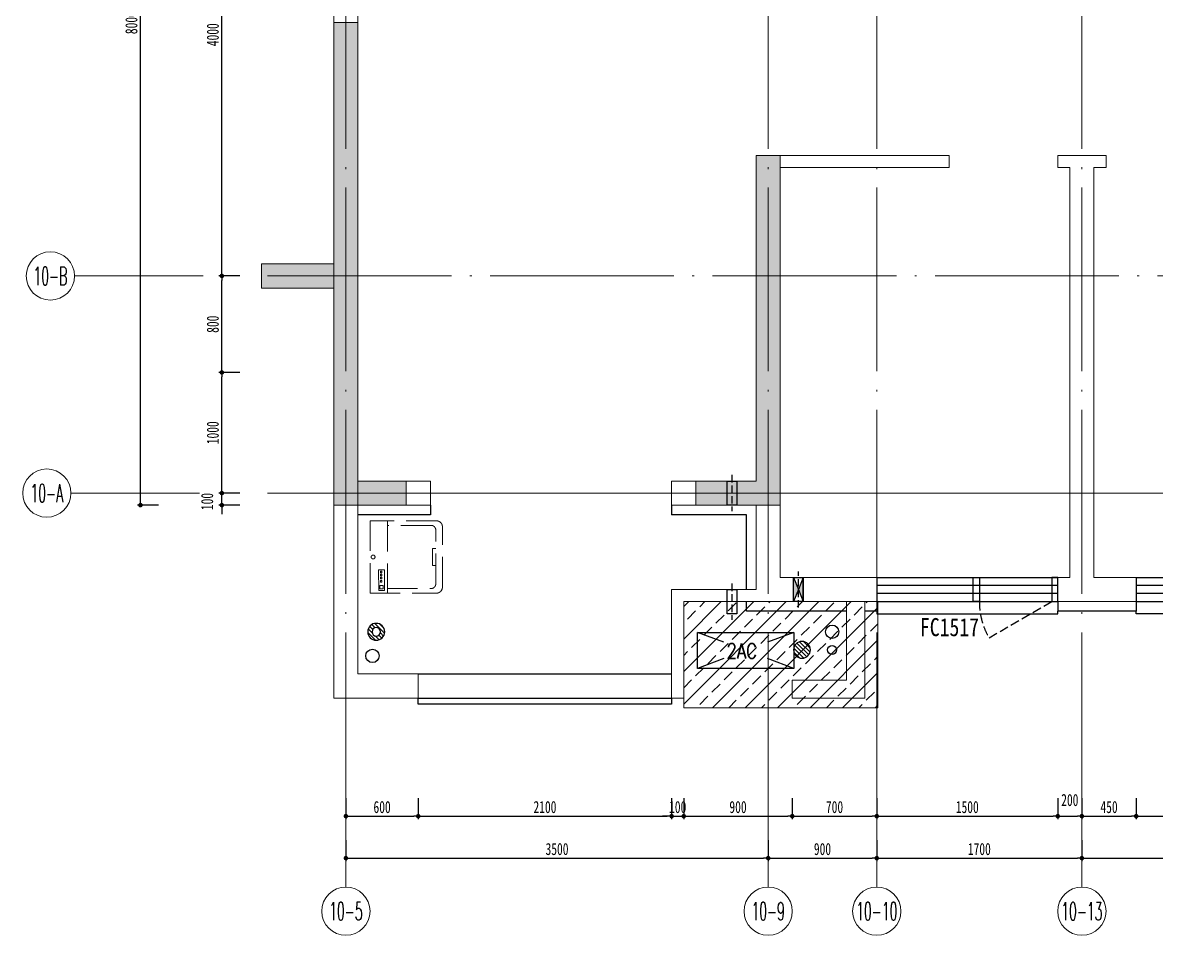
# Model space of a CAD drawing. Header units: millimetres. Extents: x 815519 to 890079, y 147095 to 251022.
# Drawn here: x 860947 to 870342, y 236233 to 243800 of the extents above; entities that cross this region are included whole.
import ezdxf
from ezdxf.enums import TextEntityAlignment as Align

# ---------------------------------------------------------------- set-up
doc = ezdxf.new("R2010")
doc.units = ezdxf.units.MM
doc.header["$LTSCALE"] = 1000
doc.linetypes.add('DASH', pattern=[0.35, 0.25, -0.1])
doc.linetypes.add('DOTE', pattern=[61.468, 50.8, -5.08, 0.508, -5.08])
doc.layers.get('Defpoints').update_dxf_attribs({"color": 1})
for name, color, linetype in [('A-WIND（门窗）', 155, 'Continuous'), ('A-尺寸标注', 53, 'Continuous'), ('DOOR_FIRE', 4, 'Continuous'), ('DOOR_FIRE_TEXT', 7, 'Continuous'), ('EQUIP_地漏', 7, 'Continuous'), ('KTIAO', 125, 'Continuous'), ('PIPE-凝结', 150, 'Continuous'), ('PUB_HATCH', 8, 'Continuous'), ('STAIR', 52, 'Continuous'), ('SURFACE', 6, 'Continuous'), ('VPIPE-污水', 2, 'DASH'), ('WINDOW_TEXT', 7, 'Continuous'), ('看线', 163, 'Continuous')]:
    doc.layers.add(name, color=color, linetype=linetype)
for name, color, linetype, lineweight in [('S-WALL', 255, 'Continuous', 0), ('S-轴号', 75, 'Continuous', 0), ('S-轴线', 149, 'DOTE', 0), ('厨卫', 154, 'Continuous', 0), ('预留洞-空调', 6, 'Continuous', 25)]:
    doc.layers.add(name, color=color, linetype=linetype, lineweight=lineweight)
doc.styles.add('COMPLEX', font='COMPLEX')
doc.styles.get("Standard").update_dxf_attribs({"font": 'gbenor.shx', "bigfont": 'gbcbig.shx'})
doc.styles.add('TH-STYLE1', font='', dxfattribs={"width": 0.7})
doc.styles.add('宋体', font='', dxfattribs={"width": 0.8})
doc.styles.add('尺寸', font='ROMANC.SHX', dxfattribs={"width": 0.7})
doc.styles.get('TH-STYLE1').set_extended_font_data('STFangsong')
doc.styles.get('宋体').set_extended_font_data('NSimSun')
doc.linetypes.add('空调冷凝水管', pattern='A,0.14,-0.075,0.14,-0.075,0.14,-0.075,0.14,-0.075,0.14,-0.25,["N",Standard,S=0.2,R=0,X=-0.1,Y=-0.1],-0.25', length=1.5)
doc.dimstyles.new('TH-1：50', dxfattribs={"dimscale": 50, "dimtxt": 2, "dimasz": 0.75, "dimexe": 0.5, "dimexo": 0.8, "dimgap": 0.5, "dimtad": 1, "dimdec": 0, "dimrnd": 5, "dimdsep": 46, "dimtxsty": 'TH-STYLE1', "dimblk": 'DOT', "dimcen": 1, "dimdle": 0.5, "dimclrd": 53, "dimclre": 53, "dimclrt": 2, "dimadec": 0, "dimazin": 2, "dimtfac": 1, "dimtdec": 0, "dimtix": 1, "dimtmove": 2, "dimatfit": 3, "dimldrblk": 'HBA_DIMENSION_TICK-天华', "dimfxl": 3, "dimfxlon": 1, "dimarcsym": 0})

# ---------------------------------------------------------------- blocks, each defined once
blk = doc.blocks.new('_Dot')
at = {"color": 33, "linetype": 'ByBlock', "lineweight": -2}
blk.add_line((-0.5, 0), (-1, 0), dxfattribs=at)
at = {"color": 33, "linetype": 'ByBlock', "const_width": 0.5}
blk.add_lwpolyline([(-0.25, 0, 1), (0.25, 0, 1)], format="xyb", close=True, dxfattribs=at)
blk = doc.blocks.new('*D420')
at = {"layer": 'A-尺寸标注', "color": 53, "lineweight": -2, "ltscale": 0.5, "transparency": 16777216}
for p, q in [((862072.9, 247799.7), (861897.9, 247799.7)), ((861922.9, 239837.2), (861922.9, 247762.2)), ((862072.9, 239799.7), (861897.9, 239799.7))]:
    blk.add_line(p, q, dxfattribs=at)
at = {"layer": 'Defpoints', "color": 0, "ltscale": 0.5, "transparency": 16777216}
for p in [(861922.9, 247799.7), (863022.9, 247799.7), (863022.9, 239799.7)]:
    blk.add_point(p, dxfattribs=at)
at = {"layer": 'A-尺寸标注', "color": 53, "lineweight": -2, "ltscale": 0.5, "transparency": 16777216, "xscale": 37.5, "yscale": 37.5, "zscale": 37.5}
for p, rotation in [((861922.9, 247799.7), 90), ((861922.9, 239799.7), 270)]:
    blk.add_blockref('_Dot', p, dxfattribs=dict(at, rotation=rotation))
at = {"layer": 'A-尺寸标注', "color": 2, "ltscale": 0.5, "transparency": 16777216, "insert": (861847.9, 243799.7), "char_height": 100, "attachment_point": 5, "rotation": 90, "style": 'TH-STYLE1'}
blk.add_mtext('8000', dxfattribs=at)
blk = doc.blocks.new('HBA_DIMENSION_TICK-天华')
at = {"color": 50, "linetype": 'ByBlock'}
for points in [[(-72.71, 62.31), (-54.91, 79.96), (-12, -0.04), (0, 0)], [(-72.71, -62.31), (-54.91, -79.96), (-12, 0.04), (0, 0)]]:
    blk.add_solid(points, dxfattribs=at)
blk = doc.blocks.new('*D424')
at = {"layer": 'A-尺寸标注', "color": 53, "lineweight": -2, "ltscale": 0.5, "transparency": 16777216}
for p, q in [((862747.6, 245699.7), (862572.6, 245699.7)), ((862597.6, 241737.2), (862597.6, 245662.2)), ((862747.6, 241699.7), (862572.6, 241699.7))]:
    blk.add_line(p, q, dxfattribs=at)
at = {"layer": 'Defpoints', "color": 0, "ltscale": 0.5, "transparency": 16777216}
for p in [(862597.6, 245699.7), (863697.6, 245699.7), (863697.6, 241699.7)]:
    blk.add_point(p, dxfattribs=at)
at = {"layer": 'A-尺寸标注', "color": 53, "lineweight": -2, "ltscale": 0.5, "transparency": 16777216, "xscale": 37.5, "yscale": 37.5, "zscale": 37.5}
for p, rotation in [((862597.6, 245699.7), 90), ((862597.6, 241699.7), 270)]:
    blk.add_blockref('_Dot', p, dxfattribs=dict(at, rotation=rotation))
at = {"layer": 'A-尺寸标注', "color": 2, "ltscale": 0.5, "transparency": 16777216, "insert": (862522.6, 243699.7), "char_height": 100, "attachment_point": 5, "rotation": 90, "style": 'TH-STYLE1'}
blk.add_mtext('4000', dxfattribs=at)
blk = doc.blocks.new('*D425')
at = {"layer": 'A-尺寸标注', "color": 53, "lineweight": -2, "ltscale": 0.5, "transparency": 16777216}
for p, q in [((862747.6, 241699.7), (862572.6, 241699.7)), ((862597.6, 240937.2), (862597.6, 241662.2)), ((862747.6, 240899.7), (862572.6, 240899.7))]:
    blk.add_line(p, q, dxfattribs=at)
at = {"layer": 'Defpoints', "color": 0, "ltscale": 0.5, "transparency": 16777216}
for p in [(862597.6, 241699.7), (863697.6, 241699.7), (863697.6, 240899.7)]:
    blk.add_point(p, dxfattribs=at)
at = {"layer": 'A-尺寸标注', "color": 53, "lineweight": -2, "ltscale": 0.5, "transparency": 16777216, "xscale": 37.5, "yscale": 37.5, "zscale": 37.5}
for p, rotation in [((862597.6, 241699.7), 90), ((862597.6, 240899.7), 270)]:
    blk.add_blockref('_Dot', p, dxfattribs=dict(at, rotation=rotation))
at = {"layer": 'A-尺寸标注', "color": 2, "ltscale": 0.5, "transparency": 16777216, "insert": (862522.6, 241299.7), "char_height": 100, "attachment_point": 5, "rotation": 90, "style": 'TH-STYLE1'}
blk.add_mtext('800', dxfattribs=at)
blk = doc.blocks.new('*D426')
at = {"layer": 'A-尺寸标注', "color": 53, "lineweight": -2, "ltscale": 0.5, "transparency": 16777216}
for p, q in [((862747.6, 240899.7), (862572.6, 240899.7)), ((862597.6, 239937.2), (862597.6, 240862.2)), ((862747.6, 239899.7), (862572.6, 239899.7))]:
    blk.add_line(p, q, dxfattribs=at)
at = {"layer": 'Defpoints', "color": 0, "ltscale": 0.5, "transparency": 16777216}
for p in [(862597.6, 240899.7), (863697.6, 240899.7), (863697.6, 239899.7)]:
    blk.add_point(p, dxfattribs=at)
at = {"layer": 'A-尺寸标注', "color": 53, "lineweight": -2, "ltscale": 0.5, "transparency": 16777216, "xscale": 37.5, "yscale": 37.5, "zscale": 37.5}
for p, rotation in [((862597.6, 240899.7), 90), ((862597.6, 239899.7), 270)]:
    blk.add_blockref('_Dot', p, dxfattribs=dict(at, rotation=rotation))
at = {"layer": 'A-尺寸标注', "color": 2, "ltscale": 0.5, "transparency": 16777216, "insert": (862522.6, 240399.7), "char_height": 100, "attachment_point": 5, "rotation": 90, "style": 'TH-STYLE1'}
blk.add_mtext('1000', dxfattribs=at)
blk = doc.blocks.new('*D427')
at = {"layer": 'A-尺寸标注', "color": 53, "lineweight": -2, "ltscale": 0.5, "transparency": 16777216}
for p, q in [((862597.6, 239937.2), (862597.6, 239974.7)), ((862747.6, 239899.7), (862572.6, 239899.7)), ((862597.6, 239799.7), (862597.6, 239899.7)), ((862747.6, 239799.7), (862572.6, 239799.7)), ((862597.6, 239762.2), (862597.6, 239724.7))]:
    blk.add_line(p, q, dxfattribs=at)
at = {"layer": 'Defpoints', "color": 0, "ltscale": 0.5, "transparency": 16777216}
for p in [(862597.6, 239899.7), (863697.6, 239899.7), (863697.6, 239799.7)]:
    blk.add_point(p, dxfattribs=at)
at = {"layer": 'A-尺寸标注', "color": 53, "lineweight": -2, "ltscale": 0.5, "transparency": 16777216, "xscale": 37.5, "yscale": 37.5, "zscale": 37.5}
for p, rotation in [((862597.6, 239899.7), 270), ((862597.6, 239799.7), 90)]:
    blk.add_blockref('_Dot', p, dxfattribs=dict(at, rotation=rotation))
at = {"layer": 'A-尺寸标注', "color": 2, "ltscale": 0.5, "transparency": 16777216, "insert": (862475.8, 239829.6), "char_height": 100, "attachment_point": 5, "rotation": 90, "style": 'TH-STYLE1'}
blk.add_mtext('100', dxfattribs=at)
blk = doc.blocks.new('*D435')
at = {"layer": 'A-尺寸标注', "color": 53, "lineweight": -2, "ltscale": 0.5, "transparency": 16777216}
for p, q in [((863625.4, 237023), (863625.4, 236848)), ((867125.4, 237023), (867125.4, 236848)), ((863662.9, 236873), (867087.9, 236873))]:
    blk.add_line(p, q, dxfattribs=at)
at = {"layer": 'Defpoints', "color": 0, "ltscale": 0.5, "transparency": 16777216}
for p in [(863625.4, 237758.8), (867125.4, 237758.8), (867125.4, 236873)]:
    blk.add_point(p, dxfattribs=at)
at = {"layer": 'A-尺寸标注', "color": 53, "lineweight": -2, "ltscale": 0.5, "transparency": 16777216, "xscale": 37.5, "yscale": 37.5, "zscale": 37.5, "rotation": 180}
blk.add_blockref('_Dot', (863625.4, 236873), dxfattribs=at)
at = {"layer": 'A-尺寸标注', "color": 53, "lineweight": -2, "ltscale": 0.5, "transparency": 16777216, "xscale": 37.5, "yscale": 37.5, "zscale": 37.5}
blk.add_blockref('_Dot', (867125.4, 236873), dxfattribs=at)
at = {"layer": 'A-尺寸标注', "color": 2, "ltscale": 0.5, "transparency": 16777216, "insert": (865375.4, 236948), "char_height": 100, "attachment_point": 5, "style": 'TH-STYLE1'}
blk.add_mtext('3500', dxfattribs=at)
blk = doc.blocks.new('*D436')
at = {"layer": 'A-尺寸标注', "color": 53, "lineweight": -2, "ltscale": 0.5, "transparency": 16777216}
for p, q in [((867125.4, 237023), (867125.4, 236848)), ((868025.4, 237023), (868025.4, 236848)), ((867162.9, 236873), (867987.9, 236873))]:
    blk.add_line(p, q, dxfattribs=at)
at = {"layer": 'Defpoints', "color": 0, "ltscale": 0.5, "transparency": 16777216}
for p in [(867125.4, 237758.8), (868025.4, 237758.8), (868025.4, 236873)]:
    blk.add_point(p, dxfattribs=at)
at = {"layer": 'A-尺寸标注', "color": 53, "lineweight": -2, "ltscale": 0.5, "transparency": 16777216, "xscale": 37.5, "yscale": 37.5, "zscale": 37.5, "rotation": 180}
blk.add_blockref('_Dot', (867125.4, 236873), dxfattribs=at)
at = {"layer": 'A-尺寸标注', "color": 53, "lineweight": -2, "ltscale": 0.5, "transparency": 16777216, "xscale": 37.5, "yscale": 37.5, "zscale": 37.5}
blk.add_blockref('_Dot', (868025.4, 236873), dxfattribs=at)
at = {"layer": 'A-尺寸标注', "color": 2, "ltscale": 0.5, "transparency": 16777216, "insert": (867575.4, 236948), "char_height": 100, "attachment_point": 5, "style": 'TH-STYLE1'}
blk.add_mtext('900', dxfattribs=at)
blk = doc.blocks.new('*D437')
at = {"layer": 'A-尺寸标注', "color": 53, "lineweight": -2, "ltscale": 0.5, "transparency": 16777216}
for p, q in [((868025.4, 237023), (868025.4, 236848)), ((869725.4, 237023), (869725.4, 236848)), ((868062.9, 236873), (869687.9, 236873))]:
    blk.add_line(p, q, dxfattribs=at)
at = {"layer": 'Defpoints', "color": 0, "ltscale": 0.5, "transparency": 16777216}
for p in [(868025.4, 237758.8), (869725.4, 237758.8), (869725.4, 236873)]:
    blk.add_point(p, dxfattribs=at)
at = {"layer": 'A-尺寸标注', "color": 53, "lineweight": -2, "ltscale": 0.5, "transparency": 16777216, "xscale": 37.5, "yscale": 37.5, "zscale": 37.5, "rotation": 180}
blk.add_blockref('_Dot', (868025.4, 236873), dxfattribs=at)
at = {"layer": 'A-尺寸标注', "color": 53, "lineweight": -2, "ltscale": 0.5, "transparency": 16777216, "xscale": 37.5, "yscale": 37.5, "zscale": 37.5}
blk.add_blockref('_Dot', (869725.4, 236873), dxfattribs=at)
at = {"layer": 'A-尺寸标注', "color": 2, "ltscale": 0.5, "transparency": 16777216, "insert": (868875.4, 236948), "char_height": 100, "attachment_point": 5, "style": 'TH-STYLE1'}
blk.add_mtext('1700', dxfattribs=at)
blk = doc.blocks.new('*D438')
at = {"layer": 'A-尺寸标注', "color": 53, "lineweight": -2, "ltscale": 0.5, "transparency": 16777216}
for p, q in [((869725.4, 237023), (869725.4, 236848)), ((872925.4, 237023), (872925.4, 236848)), ((869762.9, 236873), (872887.9, 236873))]:
    blk.add_line(p, q, dxfattribs=at)
at = {"layer": 'Defpoints', "color": 0, "ltscale": 0.5, "transparency": 16777216}
for p in [(869725.4, 237758.8), (872925.4, 237758.8), (872925.4, 236873)]:
    blk.add_point(p, dxfattribs=at)
at = {"layer": 'A-尺寸标注', "color": 53, "lineweight": -2, "ltscale": 0.5, "transparency": 16777216, "xscale": 37.5, "yscale": 37.5, "zscale": 37.5, "rotation": 180}
blk.add_blockref('_Dot', (869725.4, 236873), dxfattribs=at)
at = {"layer": 'A-尺寸标注', "color": 53, "lineweight": -2, "ltscale": 0.5, "transparency": 16777216, "xscale": 37.5, "yscale": 37.5, "zscale": 37.5}
blk.add_blockref('_Dot', (872925.4, 236873), dxfattribs=at)
at = {"layer": 'A-尺寸标注', "color": 2, "ltscale": 0.5, "transparency": 16777216, "insert": (871325.4, 236948), "char_height": 100, "attachment_point": 5, "style": 'TH-STYLE1'}
blk.add_mtext('3200', dxfattribs=at)
blk = doc.blocks.new('空调室外机')
at = {"linetype": 'ByBlock', "ltscale": 0.4}
for p, q in [((-375.2, 159.4), (-155.4, 76.9)), ((205, 76.9), (424.8, 159.4)), ((-375.2, -140.6), (-155.4, -58.2)), ((205, -58.2), (424.8, -140.6))]:
    blk.add_line(p, q, dxfattribs=at)
blk.add_lwpolyline([(424.8, -140.6), (424.8, 159.4), (-375.2, 159.4), (-375.2, -140.6)], close=True, dxfattribs=at)
at = {"style": 'COMPLEX', "width": 0.8}
blk.add_attdef('AC', (-83.7, -57, 0), '', height=125, dxfattribs=at)
blk = doc.blocks.new('$WINLIB2D$00000001')
for p, q in [((-0.5, 0.5), (0.5, 0.5)), ((-0.5, 0.5), (-0.5, -0.5)), ((0.5, -0.5), (0.5, 0.5)), ((0.5, 0.1667), (-0.5, 0.1667)), ((0.5, -0.1667), (-0.5, -0.1667)), ((-0.5, -0.5), (0.5, -0.5))]:
    blk.add_line(p, q)
blk = doc.blocks.new('A$C18B43379')
blk.add_lwpolyline([(-40, 0), (-40, -200), (40, -200), (40, 0), (-40, 0)])
at = {"color": 2, "linetype": 'DASH', "ltscale": 0.25}
blk.add_lwpolyline([(0, -250), (0, 50)], dxfattribs=at)
blk = doc.blocks.new('A$C1AEB30FF')
h = blk.add_hatch(color=8)
h.dxf.hatch_style = 1
h.paths.add_polyline_path([(40, -200), (0, -100), (40, 0)])
h.paths.add_polyline_path([(-40, -200), (0, -100), (-40, 0)])
at = {"color": 2, "linetype": 'DASH', "ltscale": 0.25}
blk.add_lwpolyline([(0, 50), (0, -250)], dxfattribs=at)
for points in [[(40, -200), (40, 0), (-40, 0), (-40, -200), (40, -200)], [(-40, -200), (0, -100), (-40, 0), (-40, -200)], [(40, -200), (0, -100), (40, 0), (40, -200)]]:
    blk.add_lwpolyline(points)
blk = doc.blocks.new('地漏')
h = blk.add_hatch()
h.set_pattern_fill('LINE', color=13, scale=25, angle=45, style=0)
h.set_pattern_definition([(45, (0, 0), (-16.83798023, 16.83798023), [])])
edge = h.paths.add_edge_path()
edge.add_arc((6430372.7, -196010.6), 70, 0, 360)
at = {"color": 13}
blk.add_line((6430410.5, -195951.9), (6430411.9, -195953.3), dxfattribs=at)
blk.add_circle((6430372.7, -196010.6), 70)
blk = doc.blocks.new('地漏2')
h = blk.add_hatch()
h.set_pattern_fill('LINE', color=13, scale=25, angle=225, style=0)
h.set_pattern_definition([(225, (0, 0), (16.83798023, -16.83798023), [])])
edge = h.paths.add_edge_path(flags=17)
edge.add_arc((4924704.2, -267187.3), 35, 0, 360)
edge = h.paths.add_edge_path()
edge.add_arc((4924704.2, -267187.3), 70, 0, 360)
at = {"color": 13}
blk.add_line((4924666.4, -267245.9), (4924665, -267244.6), dxfattribs=at)
for radius in [70, 35]:
    blk.add_circle((4924704.2, -267187.3), radius)
blk = doc.blocks.new('*D439')
at = {"layer": 'A-尺寸标注', "color": 53, "lineweight": -2, "ltscale": 0.5, "transparency": 16777216}
for p, q in [((863625.4, 237371.1), (863625.4, 237196.1)), ((864225.4, 237371.1), (864225.4, 237196.1)), ((863662.9, 237221.1), (864187.9, 237221.1))]:
    blk.add_line(p, q, dxfattribs=at)
at = {"layer": 'Defpoints', "color": 0, "ltscale": 0.5, "transparency": 16777216}
for p in [(863625.4, 238021.1), (864225.4, 238021.1), (864225.4, 237221.1)]:
    blk.add_point(p, dxfattribs=at)
at = {"layer": 'A-尺寸标注', "color": 53, "lineweight": -2, "ltscale": 0.5, "transparency": 16777216, "xscale": 37.5, "yscale": 37.5, "zscale": 37.5, "rotation": 180}
blk.add_blockref('_Dot', (863625.4, 237221.1), dxfattribs=at)
at = {"layer": 'A-尺寸标注', "color": 53, "lineweight": -2, "ltscale": 0.5, "transparency": 16777216, "xscale": 37.5, "yscale": 37.5, "zscale": 37.5}
blk.add_blockref('_Dot', (864225.4, 237221.1), dxfattribs=at)
at = {"layer": 'A-尺寸标注', "color": 2, "ltscale": 0.5, "transparency": 16777216, "insert": (863925.4, 237296.1), "char_height": 100, "attachment_point": 5, "style": 'TH-STYLE1'}
blk.add_mtext('600', dxfattribs=at)
blk = doc.blocks.new('*D440')
at = {"layer": 'A-尺寸标注', "color": 53, "lineweight": -2, "ltscale": 0.5, "transparency": 16777216}
for p, q in [((864225.4, 237371.1), (864225.4, 237196.1)), ((866325.4, 237371.1), (866325.4, 237196.1)), ((864262.9, 237221.1), (866287.9, 237221.1))]:
    blk.add_line(p, q, dxfattribs=at)
at = {"layer": 'Defpoints', "color": 0, "ltscale": 0.5, "transparency": 16777216}
for p in [(864225.4, 238021.1), (866325.4, 238021.1), (866325.4, 237221.1)]:
    blk.add_point(p, dxfattribs=at)
at = {"layer": 'A-尺寸标注', "color": 53, "lineweight": -2, "ltscale": 0.5, "transparency": 16777216, "xscale": 37.5, "yscale": 37.5, "zscale": 37.5, "rotation": 180}
blk.add_blockref('_Dot', (864225.4, 237221.1), dxfattribs=at)
at = {"layer": 'A-尺寸标注', "color": 53, "lineweight": -2, "ltscale": 0.5, "transparency": 16777216, "xscale": 37.5, "yscale": 37.5, "zscale": 37.5}
blk.add_blockref('_Dot', (866325.4, 237221.1), dxfattribs=at)
at = {"layer": 'A-尺寸标注', "color": 2, "ltscale": 0.5, "transparency": 16777216, "insert": (865275.4, 237296.1), "char_height": 100, "attachment_point": 5, "style": 'TH-STYLE1'}
blk.add_mtext('2100', dxfattribs=at)
blk = doc.blocks.new('*D441')
at = {"layer": 'A-尺寸标注', "color": 53, "lineweight": -2, "ltscale": 0.5, "transparency": 16777216}
for p, q in [((866325.4, 237371.1), (866325.4, 237196.1)), ((866425.4, 237371.1), (866425.4, 237196.1)), ((866287.9, 237221.1), (866250.4, 237221.1)), ((866325.4, 237221.1), (866425.4, 237221.1)), ((866462.9, 237221.1), (866500.4, 237221.1))]:
    blk.add_line(p, q, dxfattribs=at)
at = {"layer": 'Defpoints', "color": 0, "ltscale": 0.5, "transparency": 16777216}
for p in [(866325.4, 238021.1), (866425.4, 238021.1), (866425.4, 237221.1)]:
    blk.add_point(p, dxfattribs=at)
at = {"layer": 'A-尺寸标注', "color": 53, "lineweight": -2, "ltscale": 0.5, "transparency": 16777216, "xscale": 37.5, "yscale": 37.5, "zscale": 37.5}
blk.add_blockref('_Dot', (866325.4, 237221.1), dxfattribs=at)
at = {"layer": 'A-尺寸标注', "color": 53, "lineweight": -2, "ltscale": 0.5, "transparency": 16777216, "xscale": 37.5, "yscale": 37.5, "zscale": 37.5, "rotation": 180}
blk.add_blockref('_Dot', (866425.4, 237221.1), dxfattribs=at)
at = {"layer": 'A-尺寸标注', "color": 2, "ltscale": 0.5, "transparency": 16777216, "insert": (866375.4, 237296.1), "char_height": 100, "attachment_point": 5, "style": 'TH-STYLE1'}
blk.add_mtext('100', dxfattribs=at)
blk = doc.blocks.new('*D442')
at = {"layer": 'A-尺寸标注', "color": 53, "lineweight": -2, "ltscale": 0.5, "transparency": 16777216}
for p, q in [((866425.4, 237371.1), (866425.4, 237196.1)), ((867325.4, 237371.1), (867325.4, 237196.1)), ((866462.9, 237221.1), (867287.9, 237221.1))]:
    blk.add_line(p, q, dxfattribs=at)
at = {"layer": 'Defpoints', "color": 0, "ltscale": 0.5, "transparency": 16777216}
for p in [(866425.4, 238021.1), (867325.4, 238021.1), (867325.4, 237221.1)]:
    blk.add_point(p, dxfattribs=at)
at = {"layer": 'A-尺寸标注', "color": 53, "lineweight": -2, "ltscale": 0.5, "transparency": 16777216, "xscale": 37.5, "yscale": 37.5, "zscale": 37.5, "rotation": 180}
blk.add_blockref('_Dot', (866425.4, 237221.1), dxfattribs=at)
at = {"layer": 'A-尺寸标注', "color": 53, "lineweight": -2, "ltscale": 0.5, "transparency": 16777216, "xscale": 37.5, "yscale": 37.5, "zscale": 37.5}
blk.add_blockref('_Dot', (867325.4, 237221.1), dxfattribs=at)
at = {"layer": 'A-尺寸标注', "color": 2, "ltscale": 0.5, "transparency": 16777216, "insert": (866875.4, 237296.1), "char_height": 100, "attachment_point": 5, "style": 'TH-STYLE1'}
blk.add_mtext('900', dxfattribs=at)
blk = doc.blocks.new('*D443')
at = {"layer": 'A-尺寸标注', "color": 53, "lineweight": -2, "ltscale": 0.5, "transparency": 16777216}
for p, q in [((867325.4, 237371.1), (867325.4, 237196.1)), ((868025.4, 237371.1), (868025.4, 237196.1)), ((867362.9, 237221.1), (867987.9, 237221.1))]:
    blk.add_line(p, q, dxfattribs=at)
at = {"layer": 'Defpoints', "color": 0, "ltscale": 0.5, "transparency": 16777216}
for p in [(867325.4, 238021.1), (868025.4, 238021.1), (868025.4, 237221.1)]:
    blk.add_point(p, dxfattribs=at)
at = {"layer": 'A-尺寸标注', "color": 53, "lineweight": -2, "ltscale": 0.5, "transparency": 16777216, "xscale": 37.5, "yscale": 37.5, "zscale": 37.5, "rotation": 180}
blk.add_blockref('_Dot', (867325.4, 237221.1), dxfattribs=at)
at = {"layer": 'A-尺寸标注', "color": 53, "lineweight": -2, "ltscale": 0.5, "transparency": 16777216, "xscale": 37.5, "yscale": 37.5, "zscale": 37.5}
blk.add_blockref('_Dot', (868025.4, 237221.1), dxfattribs=at)
at = {"layer": 'A-尺寸标注', "color": 2, "ltscale": 0.5, "transparency": 16777216, "insert": (867675.4, 237296.1), "char_height": 100, "attachment_point": 5, "style": 'TH-STYLE1'}
blk.add_mtext('700', dxfattribs=at)
blk = doc.blocks.new('*D444')
at = {"layer": 'A-尺寸标注', "color": 53, "lineweight": -2, "ltscale": 0.5, "transparency": 16777216}
for p, q in [((868025.4, 237371.1), (868025.4, 237196.1)), ((869525.4, 237371.1), (869525.4, 237196.1)), ((868062.9, 237221.1), (869487.9, 237221.1))]:
    blk.add_line(p, q, dxfattribs=at)
at = {"layer": 'Defpoints', "color": 0, "ltscale": 0.5, "transparency": 16777216}
for p in [(868025.4, 238021.1), (869525.4, 238021.1), (869525.4, 237221.1)]:
    blk.add_point(p, dxfattribs=at)
at = {"layer": 'A-尺寸标注', "color": 53, "lineweight": -2, "ltscale": 0.5, "transparency": 16777216, "xscale": 37.5, "yscale": 37.5, "zscale": 37.5, "rotation": 180}
blk.add_blockref('_Dot', (868025.4, 237221.1), dxfattribs=at)
at = {"layer": 'A-尺寸标注', "color": 53, "lineweight": -2, "ltscale": 0.5, "transparency": 16777216, "xscale": 37.5, "yscale": 37.5, "zscale": 37.5}
blk.add_blockref('_Dot', (869525.4, 237221.1), dxfattribs=at)
at = {"layer": 'A-尺寸标注', "color": 2, "ltscale": 0.5, "transparency": 16777216, "insert": (868775.4, 237296.1), "char_height": 100, "attachment_point": 5, "style": 'TH-STYLE1'}
blk.add_mtext('1500', dxfattribs=at)
blk = doc.blocks.new('*D445')
at = {"layer": 'A-尺寸标注', "color": 53, "lineweight": -2, "ltscale": 0.5, "transparency": 16777216}
for p, q in [((869525.4, 237371.1), (869525.4, 237196.1)), ((869725.4, 237371.1), (869725.4, 237196.1)), ((869562.9, 237221.1), (869687.9, 237221.1))]:
    blk.add_line(p, q, dxfattribs=at)
at = {"layer": 'Defpoints', "color": 0, "ltscale": 0.5, "transparency": 16777216}
for p in [(869525.4, 238021.1), (869725.4, 238021.1), (869725.4, 237221.1)]:
    blk.add_point(p, dxfattribs=at)
at = {"layer": 'A-尺寸标注', "color": 53, "lineweight": -2, "ltscale": 0.5, "transparency": 16777216, "xscale": 37.5, "yscale": 37.5, "zscale": 37.5, "rotation": 180}
blk.add_blockref('_Dot', (869525.4, 237221.1), dxfattribs=at)
at = {"layer": 'A-尺寸标注', "color": 53, "lineweight": -2, "ltscale": 0.5, "transparency": 16777216, "xscale": 37.5, "yscale": 37.5, "zscale": 37.5}
blk.add_blockref('_Dot', (869725.4, 237221.1), dxfattribs=at)
at = {"layer": 'A-尺寸标注', "color": 2, "ltscale": 0.5, "transparency": 16777216, "insert": (869625.4, 237354.3), "char_height": 100, "attachment_point": 5, "style": 'TH-STYLE1'}
blk.add_mtext('200', dxfattribs=at)
blk = doc.blocks.new('*D446')
at = {"layer": 'A-尺寸标注', "color": 53, "lineweight": -2, "ltscale": 0.5, "transparency": 16777216}
for p, q in [((869725.4, 237371.1), (869725.4, 237196.1)), ((870175.4, 237371.1), (870175.4, 237196.1)), ((869762.9, 237221.1), (870137.9, 237221.1))]:
    blk.add_line(p, q, dxfattribs=at)
at = {"layer": 'Defpoints', "color": 0, "ltscale": 0.5, "transparency": 16777216}
for p in [(869725.4, 238021.1), (870175.4, 238021.1), (870175.4, 237221.1)]:
    blk.add_point(p, dxfattribs=at)
at = {"layer": 'A-尺寸标注', "color": 53, "lineweight": -2, "ltscale": 0.5, "transparency": 16777216, "xscale": 37.5, "yscale": 37.5, "zscale": 37.5, "rotation": 180}
blk.add_blockref('_Dot', (869725.4, 237221.1), dxfattribs=at)
at = {"layer": 'A-尺寸标注', "color": 53, "lineweight": -2, "ltscale": 0.5, "transparency": 16777216, "xscale": 37.5, "yscale": 37.5, "zscale": 37.5}
blk.add_blockref('_Dot', (870175.4, 237221.1), dxfattribs=at)
at = {"layer": 'A-尺寸标注', "color": 2, "ltscale": 0.5, "transparency": 16777216, "insert": (869950.4, 237296.1), "char_height": 100, "attachment_point": 5, "style": 'TH-STYLE1'}
blk.add_mtext('450', dxfattribs=at)
blk = doc.blocks.new('*D447')
at = {"layer": 'A-尺寸标注', "color": 53, "lineweight": -2, "ltscale": 0.5, "transparency": 16777216}
for p, q in [((870175.4, 237371.1), (870175.4, 237196.1)), ((871675.4, 237371.1), (871675.4, 237196.1)), ((870212.9, 237221.1), (871637.9, 237221.1))]:
    blk.add_line(p, q, dxfattribs=at)
at = {"layer": 'Defpoints', "color": 0, "ltscale": 0.5, "transparency": 16777216}
for p in [(870175.4, 238021.1), (871675.4, 238021.1), (871675.4, 237221.1)]:
    blk.add_point(p, dxfattribs=at)
at = {"layer": 'A-尺寸标注', "color": 53, "lineweight": -2, "ltscale": 0.5, "transparency": 16777216, "xscale": 37.5, "yscale": 37.5, "zscale": 37.5, "rotation": 180}
blk.add_blockref('_Dot', (870175.4, 237221.1), dxfattribs=at)
at = {"layer": 'A-尺寸标注', "color": 53, "lineweight": -2, "ltscale": 0.5, "transparency": 16777216, "xscale": 37.5, "yscale": 37.5, "zscale": 37.5}
blk.add_blockref('_Dot', (871675.4, 237221.1), dxfattribs=at)
at = {"layer": 'A-尺寸标注', "color": 2, "ltscale": 0.5, "transparency": 16777216, "insert": (870925.4, 237296.1), "char_height": 100, "attachment_point": 5, "style": 'TH-STYLE1'}
blk.add_mtext('1500', dxfattribs=at)
blk = doc.blocks.new('hl_Axis-A2')
at = {"color": 75, "ltscale": 2}
blk.add_line((16, 0), (0, 0), dxfattribs=at)
at = {"color": 75}
blk.add_circle((19, 0), 3, dxfattribs=at)
at = {"color": 2, "style": '尺寸', "width": 0.7}
blk.add_attdef('轴号', text='', height=3, dxfattribs=at).set_placement((19, 0), align=Align.MIDDLE_CENTER)
blk = doc.blocks.new('se fsef sfe')
at = {"layer": '厨卫', "linetype": 'DASH'}
blk.add_line((1467026, -1008296.3), (1467026.3, -1008889.2), dxfattribs=at)
blk.add_lwpolyline([(1467481.6, -1008842.2), (1467481.4, -1008342.2, 0.414214), (1467431.4, -1008292.2), (1466881.4, -1008292.4), (1466881.6, -1008892.4), (1467431.6, -1008892.2, 0.414214)], format="xyb", close=True, dxfattribs=at)
blk.add_lwpolyline([(1467026.3, -1008854.6), (1467386.7, -1008854.5, 0.414214), (1467426.7, -1008814.5), (1467426.5, -1008369.9, 0.414214), (1467386.5, -1008329.9), (1467026.1, -1008330.1)], format="xyb", dxfattribs=at)
blk.add_lwpolyline([(1467426.6, -1008521.1), (1467399, -1008521.2), (1467399.1, -1008592.2), (1467399.1, -1008663.2), (1467426.7, -1008663.2)], dxfattribs=at)
for points in [[(1466953.2, -1008870.8), (1466953.1, -1008699.4), (1467001.3, -1008699.4), (1467001.3, -1008870.7)], [(1466967.3, -1008710.4), (1466967.3, -1008724.1), (1466980.1, -1008724.1), (1466980.1, -1008710.4)], [(1466967.3, -1008735.9), (1466967.3, -1008749.5), (1466980.1, -1008749.5), (1466980.1, -1008735.9)], [(1466967.4, -1008760.4), (1466967.4, -1008774.1), (1466980.1, -1008774.1), (1466980.1, -1008760.4)], [(1466967.4, -1008786.8), (1466967.4, -1008800.5), (1466980.1, -1008800.5), (1466980.1, -1008786.8)], [(1466991.4, -1008828.2), (1466991.4, -1008856.6), (1466961.7, -1008856.6), (1466961.7, -1008828.3)]]:
    blk.add_lwpolyline(points, close=True, dxfattribs=at)
blk.add_circle((1466907, -1008592.4), 16, dxfattribs=at)
blk = doc.blocks.new('3A-左户厨卫')
at = {"layer": '厨卫', "linetype": 'DASH'}
blk.add_blockref('se fsef sfe', (-1934037.9, 1438412.4), dxfattribs=at)

msp = doc.modelspace()

# ---------------------------------------------------------------- hatches: boundary and pattern name
at = {"layer": 'PUB_HATCH'}
for points in [[(862925.4, 241799.7), (862925.4, 241599.7), (863525.4, 241599.7), (863525.4, 239799.7), (864125.4, 239799.7), (864125.4, 239999.7), (863725.4, 239999.7), (863725.4, 243799.7), (863525.4, 243799.7), (863525.4, 241799.7)], [(866525.4, 239999.7), (866525.4, 239799.7), (867225.4, 239799.7), (867225.4, 242699.7), (867025.4, 242699.7), (867025.4, 239999.7)]]:
    msp.add_hatch(color=256, dxfattribs=at).paths.add_polyline_path(points)
at = {"layer": 'S-WALL', "ltscale": 0.5}
h = msp.add_hatch(dxfattribs=at)
h.set_pattern_fill('ANSI33', color=251, scale=30)
h.set_pattern_definition([(45, (14724.52, 159.73), (-134.70384, 134.70384), []), (45, (14859.22, 159.73), (-134.70384, 134.70384), [95.25, -47.625])])
h.paths.add_polyline_path([(868035, 238999.7), (866425.4, 238999.7), (866425.4, 238119.7), (868035, 238119.7)])

# ---------------------------------------------------------------- linework, layer by layer
at = {"layer": 'A-WIND（门窗）', "linetype": 'DASH', "ltscale": 0.3}
msp.add_line((868955.8, 238699.7), (869475.4, 238999.7), dxfattribs=at)
at = {"layer": 'A-WIND（门窗）'}
for points in [[(868825.4, 238999.7), (868825.4, 239199.7), (868875.4, 239199.7), (868875.4, 238999.7)], [(869525.4, 238999.7), (869525.4, 239199.7), (869475.4, 239199.7), (869475.4, 238999.7)]]:
    msp.add_lwpolyline(points, close=True, dxfattribs=at)
at = {"layer": 'A-WIND（门窗）', "linetype": 'DASH', "ltscale": 0.3}
msp.add_arc((869475.4, 238999.7), 600, 180, 210, dxfattribs=at)
at = {"layer": 'PIPE-凝结', "color": 4, "linetype": '空调冷凝水管', "ltscale": 0.5}
msp.add_circle((867655.4, 238749.7, -400), 55, dxfattribs=at)
at = {"layer": 'PIPE-凝结', "linetype": '空调冷凝水管', "ltscale": 0.5}
msp.add_circle((867655.4, 238599.7), 37.5, dxfattribs=at)
at = {"layer": 'S-WALL'}
for p, q in [((863525.4, 247899.7), (863525.4, 239899.7)), ((863525.4, 241799.7), (863525.4, 247799.7)), ((863725.4, 241699.7), (863725.4, 247699.7)), ((863725.4, 247699.7), (863725.4, 239999.7)), ((867025.4, 242699.7), (867025.4, 239999.7)), ((868625.4, 242699.7), (867025.4, 242699.7)), ((868625.4, 242599.7), (868625.4, 242699.7)), ((869725.4, 242699.7), (869525.4, 242699.7)), ((869525.4, 242699.7), (869525.4, 242599.7)), ((869925.4, 242699.7), (869725.4, 242699.7)), ((869925.4, 242599.7), (869925.4, 242699.7)), ((867225.4, 242599.7), (867225.4, 239899.7)), ((867225.4, 242599.7), (868625.4, 242599.7)), ((869525.4, 242599.7), (869625.4, 242599.7)), ((869625.4, 242599.7), (869625.4, 239199.7)), ((869825.4, 242599.7), (869825.4, 239199.7)), ((869825.4, 242599.7), (869925.4, 242599.7)), ((863725.4, 239799.7), (863725.4, 241699.7)), ((863525.4, 239999.7), (863525.4, 241599.7)), ((864325.4, 239999.7), (863725.4, 239999.7)), ((864325.4, 239799.7), (864325.4, 239999.7)), ((867025.4, 239999.7), (866325.4, 239999.7)), ((866325.4, 239999.7), (866325.4, 239799.7)), ((863525.4, 239899.7), (863525.4, 238199.7)), ((867225.4, 239899.7), (867225.4, 239199.7)), ((863725.4, 239799.7), (863725.4, 238399.7)), ((863725.4, 239799.7), (864325.4, 239799.7)), ((866325.4, 239799.7), (867025.4, 239799.7)), ((867025.4, 239799.7), (867025.4, 239099.7)), ((867225.4, 239199.7), (867825.4, 239199.7)), ((868025.4, 239199.7), (867825.4, 239199.7)), ((868025.4, 238999.7), (868025.4, 239199.7)), ((869625.4, 239199.7), (869525.4, 239199.7)), ((869525.4, 239199.7), (869525.4, 238999.7)), ((870175.4, 239199.7), (869825.4, 239199.7)), ((870175.4, 238999.7), (870175.4, 239199.7)), ((866325.4, 239099.7), (867025.4, 239099.7)), ((866325.4, 239099.7), (866325.4, 238199.7)), ((866425.4, 238999.7), (867125.4, 238999.7)), ((866425.4, 238999.7), (866425.4, 238349.7)), ((867125.4, 238999.7), (867775.4, 238999.7)), ((867775.4, 238999.7), (867775.4, 238349.7)), ((867925.4, 238999.7), (867925.4, 238199.7)), ((867925.4, 238999.7), (868025.4, 238999.7)), ((869525.4, 238999.7), (869725.4, 238999.7)), ((869725.4, 238999.7), (870175.4, 238999.7)), ((863725.4, 238399.7), (864225.4, 238399.7)), ((864225.4, 238399.7), (864225.4, 238199.7)), ((866425.4, 238199.7), (866425.4, 238349.7)), ((867775.4, 238349.7), (867325.4, 238349.7)), ((867325.4, 238349.7), (867325.4, 238199.7)), ((863525.4, 238199.7), (864225.4, 238199.7)), ((866325.4, 238199.7), (866425.4, 238199.7)), ((867325.4, 238199.7), (867925.4, 238199.7))]:
    msp.add_line(p, q, dxfattribs=at)
for points in [[(862925.4, 241799.7), (862925.4, 241599.7), (863525.4, 241599.7), (863525.4, 239799.7), (864125.4, 239799.7), (864125.4, 239999.7), (863725.4, 239999.7), (863725.4, 241799.7), (863725.4, 243799.7), (863525.4, 243799.7), (863525.4, 241799.7)], [(866525.4, 239999.7), (867025.4, 239999.7), (867025.4, 242699.7), (867225.4, 242699.7), (867225.4, 239799.7), (866525.4, 239799.7)]]:
    msp.add_lwpolyline(points, close=True, dxfattribs=at)
at = {"layer": 'S-WALL', "ltscale": 0.5}
msp.add_lwpolyline([(868035, 238999.7), (866425.4, 238999.7), (866425.4, 238119.7), (868035, 238119.7)], close=True, dxfattribs=at)
at = {"layer": 'S-轴号'}
msp.add_line((862976.3, 239899.7), (874472.2, 239899.7), dxfattribs=at)
at = {"layer": 'S-轴线', "linetype": 'DOTE', "ltscale": 0.03}
for p, q in [((863625.4, 237221.1), (863625.4, 249146.9)), ((867125.4, 237221.1), (867125.4, 249146.9)), ((868025.4, 237221.1), (868025.4, 249146.9)), ((869725.4, 237221.1), (869725.4, 249146.9)), ((862976.3, 241699.7), (874472.2, 241699.7))]:
    msp.add_line(p, q, dxfattribs=at)
at = {"layer": 'STAIR'}
for p, q in [((864225.4, 238399.7), (866325.4, 238399.7)), ((864225.4, 238199.7), (866325.4, 238199.7))]:
    msp.add_line(p, q, dxfattribs=at)
at = {"layer": 'SURFACE'}
for p, q in [((864325.4, 239799.7), (864325.4, 239719.7)), ((866325.4, 239799.7), (866325.4, 239719.7)), ((866325.4, 239799.7), (866325.4, 239719.7)), ((864325.4, 239719.7), (863725.4, 239719.7)), ((866945.4, 239719.7), (866325.4, 239719.7)), ((866945.4, 239099.7), (866945.4, 239719.7)), ((866945.4, 238919.7), (866945.4, 238999.7)), ((868025.4, 238999.7), (868025.4, 238919.7)), ((869525.4, 238999.7), (869525.4, 238919.7)), ((870175.4, 238999.7), (870175.4, 238919.7)), ((867775.4, 238919.7), (866945.4, 238919.7)), ((868025.4, 238919.7), (867925.4, 238919.7)), ((870175.4, 238919.7), (869525.4, 238919.7))]:
    msp.add_line(p, q, dxfattribs=at)
at = {"layer": 'VPIPE-污水', "linetype": 'Continuous'}
msp.add_circle((863845.4, 238549.7), 55, dxfattribs=at)
at = {"layer": '看线'}
for points in [[(868025.4, 238919.7), (868025.4, 238899.7), (869525.4, 238899.7), (869525.4, 238919.7)], [(871675.4, 238919.7), (871675.4, 238899.7), (870175.4, 238899.7), (870175.4, 238919.7)], [(866325.4, 238199.7), (866325.4, 238149.7), (864225.4, 238149.7), (864225.4, 238199.7)]]:
    msp.add_lwpolyline(points, dxfattribs=at)

# ---------------------------------------------------------------- block references
msp.add_blockref('3A-左户厨卫', (1330981.9, -190450.3))
at = {"layer": 'DOOR_FIRE'}
ref = msp.add_blockref('$WINLIB2D$00000001', (868775.4, 239099.7), dxfattribs=dict(at, xscale=1500, yscale=200, zscale=200))
ref.add_attrib('A', 'FC1517', dxfattribs={"layer": 'DOOR_FIRE_TEXT', "height": 150, "style": '宋体', "width": 0.8}).set_placement((868383, 238668.3), align=Align.BOTTOM_LEFT)
ref = msp.add_blockref('$WINLIB2D$00000001', (870925.4, 239099.7), dxfattribs=dict(at, xscale=1500, yscale=200, zscale=1500))
ref.add_attrib('A', 'LC1517', dxfattribs={"layer": 'WINDOW_TEXT', "height": 150, "style": '宋体', "width": 0.8}).set_placement((870561.4, 238681), align=Align.BOTTOM_LEFT)
at = {"layer": 'EQUIP_地漏', "xscale": -1, "rotation": 180}
for name, p in [('地漏2', (-4060827.2, -28437.6)), ('地漏', (-5562967.2, 42589.1))]:
    msp.add_blockref(name, p, dxfattribs=at)
at = {"layer": 'KTIAO', "extrusion": (0, 0, -1)}
ref = msp.add_blockref('空调室外机', (-866963.2, 238585.3), dxfattribs=dict(at, zscale=-1))
ref.add_attrib('AC', '2AC', (866780.3, 238528.2), dxfattribs={"layer": '0', "height": 125, "style": 'COMPLEX', "width": 0.8})
at = {"layer": 'S-轴号'}
ref = msp.add_blockref('hl_Axis-A2', (862443, 241699.7), dxfattribs=dict(at, xscale=66.66666666666666, yscale=66.66666666666666, zscale=66.66666666666666, rotation=180))
ref.add_attrib('轴号', '10-B', dxfattribs={"layer": '0', "color": 2, "height": 150, "style": '尺寸', "width": 0.5}).set_placement((861176.3, 241699.7), align=Align.MIDDLE_CENTER)
ref = msp.add_blockref('hl_Axis-A2', (862413.3, 239899.7), dxfattribs=dict(at, xscale=66.66666666666666, yscale=66.66666666666666, zscale=66.66666666666666, rotation=180))
ref.add_attrib('轴号', '10-A', dxfattribs={"layer": '0', "color": 2, "height": 150, "style": '尺寸', "width": 0.5}).set_placement((861146.6, 239899.7), align=Align.MIDDLE_CENTER)
ref = msp.add_blockref('hl_Axis-A2', (863625.4, 237699.7), dxfattribs=dict(at, xscale=-66.66666666666666, yscale=66.66666666666666, zscale=66.66666666666666, rotation=90))
ref.add_attrib('轴号', '10-5', dxfattribs={"layer": '0', "color": 2, "height": 150, "style": '尺寸', "width": 0.5}).set_placement((863625.4, 236433), align=Align.MIDDLE_CENTER)
ref = msp.add_blockref('hl_Axis-A2', (867125.4, 237699.7), dxfattribs=dict(at, xscale=-66.66666666666666, yscale=66.66666666666666, zscale=66.66666666666666, rotation=90))
ref.add_attrib('轴号', '10-9', dxfattribs={"layer": '0', "color": 2, "height": 150, "style": '尺寸', "width": 0.5}).set_placement((867125.4, 236433), align=Align.MIDDLE_CENTER)
ref = msp.add_blockref('hl_Axis-A2', (868025.4, 237699.7), dxfattribs=dict(at, xscale=-66.66666666666666, yscale=66.66666666666666, zscale=66.66666666666666, rotation=90))
ref.add_attrib('轴号', '10-10', dxfattribs={"layer": '0', "color": 2, "height": 150, "style": '尺寸', "width": 0.5}).set_placement((868025.4, 236433), align=Align.MIDDLE_CENTER)
ref = msp.add_blockref('hl_Axis-A2', (869725.4, 237699.7), dxfattribs=dict(at, xscale=-66.66666666666666, yscale=66.66666666666666, zscale=66.66666666666666, rotation=90))
ref.add_attrib('轴号', '10-13', dxfattribs={"layer": '0', "color": 2, "height": 150, "style": '尺寸', "width": 0.5}).set_placement((869725.4, 236433), align=Align.MIDDLE_CENTER)
at = {"layer": '预留洞-空调', "xscale": -1, "rotation": 180}
for name, p in [('A$C18B43379', (866825.4, 239799.7)), ('A$C1AEB30FF', (867375.4, 238999.7)), ('A$C18B43379', (866825.4, 238899.7))]:
    msp.add_blockref(name, p, dxfattribs=at)

# ---------------------------------------------------------------- dimensions: what is measured, and where the dimension line sits
at = {"layer": 'A-尺寸标注', "ltscale": 0.5}
for p1, p2, distance, picture, middle in [((863022.9, 239799.7), (863022.9, 247799.7), 1100, '*D420', (861847.9, 243799.7)), ((863697.6, 241699.7), (863697.6, 245699.7), 1100, '*D424', (862522.6, 243699.7)), ((863697.6, 240899.7), (863697.6, 241699.7), 1100, '*D425', (862522.6, 241299.7)), ((863697.6, 239899.7), (863697.6, 240899.7), 1100, '*D426', (862522.6, 240399.7)), ((863625.4, 238021.1), (864225.4, 238021.1), -800, '*D439', (863925.4, 237296.1)), ((864225.4, 238021.1), (866325.4, 238021.1), -800, '*D440', (865275.4, 237296.1)), ((866325.4, 238021.1), (866425.4, 238021.1), -800, '*D441', (866375.4, 237296.1)), ((866425.4, 238021.1), (867325.4, 238021.1), -800, '*D442', (866875.4, 237296.1)), ((867325.4, 238021.1), (868025.4, 238021.1), -800, '*D443', (867675.4, 237296.1)), ((868025.4, 238021.1), (869525.4, 238021.1), -800, '*D444', (868775.4, 237296.1)), ((869725.4, 238021.1), (870175.4, 238021.1), -800, '*D446', (869950.4, 237296.1)), ((870175.4, 238021.1), (871675.4, 238021.1), -800, '*D447', (870925.4, 237296.1)), ((863625.4, 237758.8), (867125.4, 237758.8), -885.8, '*D435', (865375.4, 236948)), ((867125.4, 237758.8), (868025.4, 237758.8), -885.8, '*D436', (867575.4, 236948)), ((868025.4, 237758.8), (869725.4, 237758.8), -885.8, '*D437', (868875.4, 236948)), ((869725.4, 237758.8), (872925.4, 237758.8), -885.8, '*D438', (871325.4, 236948))]:
    dim = msp.add_aligned_dim(p1=p1, p2=p2, distance=distance, dimstyle='TH-1：50', dxfattribs=at)
    dim.commit()
    dim.dimension.update_dxf_attribs({"geometry": picture, "text_midpoint": middle})
for base, p1, p2, angle, picture, middle in [((862597.6, 239899.7), (863697.6, 239799.7), (863697.6, 239899.7), 90, '*D427', (862475.8, 239829.6)), ((869725.4, 237221.1), (869525.4, 238021.1), (869725.4, 238021.1), 0, '*D445', (869625.4, 237354.3))]:
    dim = msp.add_linear_dim(base=base, p1=p1, p2=p2, angle=angle, dimstyle='TH-1：50', dxfattribs=at)
    dim.commit()
    dim.dimension.update_dxf_attribs({"geometry": picture, "text_midpoint": middle, "dimtype": 161})

doc.saveas('drawing.dxf')
